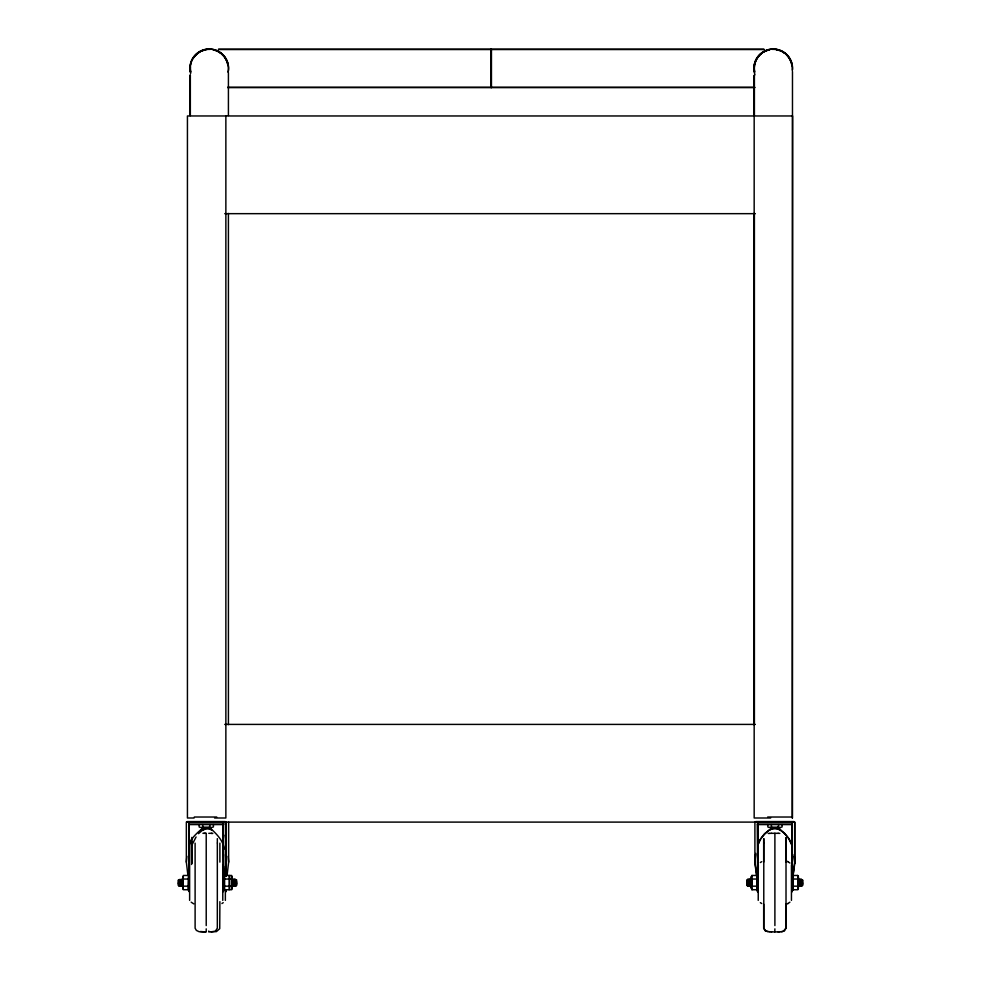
<?xml version="1.0" encoding="UTF-8"?>
<svg xmlns="http://www.w3.org/2000/svg" width="981" height="981" viewBox="0 0 981 981"><rect width="100%" height="100%" fill="white"/><g stroke="black" fill="none" stroke-linecap="round" stroke-linejoin="round"><path stroke-width="1.47" d="M188.818 891.288L188.818 822.103M189.21 891.766L189.21 822.103M223.19 824.58L223.582 880.227L223.19 822.103M223.582 891.288L223.19 871.704L223.19 891.766M225.777 891.68L225.777 890.147M225.777 875.788L226.17 871.704M226.17 890.147L226.17 891.288M757.418 891.68L757.418 890.147M757.504 891.288L757.504 822.103M757.81 890.147L757.896 891.288M757.896 891.766L757.896 822.103M791.79 891.766L791.863 822.103M792.182 891.68L792.182 890.147M792.256 891.288L791.863 871.704M792.256 875.628L792.256 822.103L791.863 832.268L791.863 825.009M792.035 864.163L792.256 822.103L792.256 824.175L757.504 824.175L757.896 875.788M178.444 881.122L178.456 880.509L178.677 884.089M747.117 881.122C747.301 880.484 747.632 889.509 747.117 882.606L747.289 885.733L747.632 879.123L748.037 886.113L748.221 885.169M801.955 880.08C802.25 877.848 802.299 890.785 802.556 882.606L802.274 884.703M235.918 880.803C236.2 875.457 236.286 891.754 236.544 882.606L236.127 885.573L235.992 884.703M802.446 885.267L802.421 884.703M181.669 883.538L181.902 881.661M182.957 882.606L182.441 885.745M748.172 883.538L748.675 879.086M748.405 881.661L748.123 884.421M751.446 883.538L751.9 878.964L751.311 887.952L752.047 889.742M751.679 881.661L751.36 886.235M181.62 884.421L181.816 883.538M181.767 881.661L181.951 880.779M749.349 881.661L749.582 880.031M749.41 883.538L749.03 886.235M749.545 880.779L749.079 886.113L748.895 885.169M178.947 883.366L179.229 881.122M179.18 881.833L178.898 884.089M182.221 883.366L182.54 880.509M182.454 881.833L182.172 884.089M747.62 883.366L747.865 881.833M750.894 883.366L751.262 880.031M180.909 880.031L180.504 886.235L180.222 885.169M181.583 885.169L181.767 884.421M181.804 880.779L181.988 878.964M182.944 880.031L182.54 886.235L182.392 885.169M748.307 880.779L748.393 879.454M748.074 885.169L748.27 884.421M750.257 885.169L750.673 878.964L750.171 886.113L750.134 885.169M751.581 880.779L751.667 879.454M751.544 884.421L751.213 886.235M181.215 881.833L181.583 879.638M181.277 883.366L180.847 885.463L181.546 879.736M236.544 881.122C236.36 879.221 236.458 888.528 235.943 884.089M747.583 884.089L747.767 883.366M747.718 881.833L748.074 880.509M748.993 881.122L748.724 885.169M750.98 881.833L751.36 879.638M751.041 883.366L750.759 885.169M751.961 881.122L751.679 885.169M802.323 884.089L802.556 880.411L802.556 881.122M228.647 822.103L228.647 862.103L227.114 874.978M756.694 876.058L754.904 863.28L755.493 854.512M794.659 822.103L794.659 862.103L793.126 874.978M179.045 884.089L178.616 885.733L178.444 882.606L178.726 884.703M179.082 881.122L179.265 880.509M179.94 884.703L180.455 879.736M182.356 881.122L182.589 880.031M182.319 884.089L181.988 885.573M182.944 884.089L182.957 885.463M747.755 881.122L748.135 879.736M747.718 884.089L747.485 885.169M749.043 880.509L748.577 885.169M749.717 884.703L750.269 879.638L749.582 885.573M751.581 884.703L751.949 879.736M751.937 884.089L751.9 885.573M798.068 884.261L798.068 880.95M179.449 886.113L180.038 879.454M179.866 879.454L179.167 885.745M180.308 886.113L180.811 879.454M181.853 880.031L182.221 879.454M181.73 885.169L181.448 886.235L181.301 885.169M182.797 879.724L182.957 879.086M232.264 886.113L232.19 879.123M232.595 885.169L232.46 886.235L232.129 884.421M233.539 885.169L233.306 885.745M233.686 885.169L233.552 886.235L232.853 878.964L233.417 885.169M234.68 886.113L234.631 885.169M234.778 885.169L234.496 886.235L234.128 880.779M235.538 886.113L235.869 885.169M749.435 880.031L749.717 878.964L749.901 880.779M798.608 885.169L798.326 886.235L798.043 882.606M799.552 885.169L799.319 885.745M799.699 885.169L799.552 886.235L799.27 885.169M800.692 886.113L800.643 885.169M800.778 885.169L800.496 886.235L800.091 880.031M801.551 886.113L801.869 885.169M178.996 884.703C178.383 887.425 178.922 877.235 179.045 880.08M187.874 874.978L186.341 862.103L186.844 856.278M755.787 853.372L755.014 862.103L756.866 876.34M186.341 862.103L186.341 822.103L794.782 822.103L794.782 863.28L792.979 876.058M179.131 880.509L179.413 879.638M179.903 885.169L180.406 880.031M182.27 884.703L182.135 885.573M747.681 884.703L747.436 885.463M748.895 880.509L749.263 880.031M750.956 884.703L750.808 885.573M181.681 885.745L181.448 885.169M231.982 879.454L232.19 879.724M234.226 880.031L234.091 878.964M235.82 885.745L235.403 884.421M749.484 879.454L749.754 880.779M798.203 879.724L798.043 879.086M798.779 879.454L799.147 880.031M799.196 880.779L799.012 878.964M798.559 885.745L798.056 880.031M800.557 885.745L800.104 878.964M801.833 885.745L801.134 879.454M188.045 889.742L188.487 876.425L188.045 875.469L183.361 875.469L182.932 888.786L183.361 889.742L188.892 889.742M229.125 889.742L229.125 875.469M751.311 885.696L751.875 889.742L756.731 889.742L757.173 876.425L756.731 875.469L751.875 875.469L751.605 878.081M751.483 877.247L752.047 875.469M751.483 887.952L751.605 887.131M798.068 878.081L798.068 876.425L798.203 888.786L798.068 887.131M792.955 889.742L797.798 889.742L798.24 888.786L798.362 877.247L797.639 875.469M224.6 889.742L231.626 889.742L232.19 887.952L231.626 875.469L224.6 875.469M191.884 845.107L196.077 836.977M757.896 845.107L760.459 839.184L764.518 833.666L769.288 830.134A9.638 9.577 7.6 0 1 779.601 829.816L784.444 833.077L788.614 838.35L791.839 845.266M233 885.573L232.718 884.703M235.232 885.463L234.68 881.122M747.89 879.736L748.221 880.509M799.061 885.463L798.681 884.089M189.161 845.266C191.197 837.284 197.721 832.685 203.288 827.51M757.847 845.266C759.87 837.284 766.406 832.685 771.973 827.51M198.505 833.666L204.882 828.099M789.913 902.164L787.939 903.538M223.227 902.667L221.927 903.538M760.361 862.532L761.747 861.661M783.365 931.288L785.891 928.198L785.891 904.114M787.24 903.893L788.013 903.538M213.417 824.592L213.417 826.934L211.638 827.498L200.099 827.363L199.143 826.934L199.143 824.592M782.102 824.592L782.102 826.934L780.312 827.498L768.785 827.363L767.829 826.934L767.829 824.592M782.887 931.484L779.723 931.827M781.489 931.729L784.432 930.895L786.014 928.198L786.014 843.145M768.184 833.47L769.95 833.372M211.16 931.827L215.379 931.153L217.328 928.198L217.328 843.145M203.827 833.372L205.47 833.31M769.84 833.372L771.593 833.31M778.08 931.901L779.846 931.827M202.92 833.31L206.218 833.249L206.218 925.586M771.483 833.31L778.191 833.31M771.483 931.901L778.191 931.901M218.493 49.185L763.978 49.185M218.481 49.541L763.991 49.541M227.727 87.26L754.745 87.26M227.715 87.616L754.757 87.616M224.735 213.662L755.296 213.662M224.735 724.407L755.296 724.407M194.287 817.026L216.74 817.026M767.682 817.026L791.728 817.026M194.115 817.995L187.432 817.995L187.432 115.966L792.599 115.966L792.207 817.995M214.557 817.995L225.863 817.995L225.863 115.966M770.661 817.995L754.168 817.995L754.168 115.966M187.15 821.575L225.287 821.575M755.824 821.575L793.972 821.575M187.015 821.87L225.409 821.87M755.701 821.87L794.095 821.87M757.896 823.439L757.896 830.073M188.818 824.58L223.582 824.58M757.504 824.58L792.256 824.58M202.65 827.498L209.149 827.486M771.324 827.498L777.823 827.486M792.955 875.469L797.798 875.469M183.361 879.037L188.045 879.037M224.6 879.037L231.626 879.037M756.731 879.037L752.047 879.037L751.446 878.081M793.273 879.037L797.798 879.037M183.361 886.174L188.045 886.174M224.6 886.174L231.626 886.174M756.731 886.174L752.047 886.174L751.851 885.169M793.273 886.174L797.798 886.174M212.068 833.31L208.769 833.323M778.08 833.31L779.846 833.372M769.84 931.827L771.593 931.901M205.47 931.901L200.455 931.509M769.95 931.827L765.854 931.043L763.782 928.198L763.782 843.145M211.16 833.372L212.816 833.47M768.184 931.729L765.241 930.895L763.672 928.198L763.672 904.114M787.24 861.306L788.013 861.661M193.76 903.893L191.16 902.164M787.939 861.661L789.913 863.035M761.747 903.538L760.361 902.667M777.982 827.093C783.463 832.967 790.404 837.799 792.292 846.296M209.309 827.093C215.599 833.36 222.969 839.466 224.244 849.031M778.656 828.663L779.601 829.816M801.587 879.638L801.869 880.509M799.417 879.638L799.785 881.833M798.865 885.573L798.73 884.703M798.043 885.463L798.056 884.089M235.133 885.463L234.631 880.509M234.042 885.463L233.441 879.736L233.956 884.703M232.178 885.463L231.994 883.366M801.244 879.086L801.649 885.745M750.269 886.235L749.987 885.169M802.237 885.463L801.955 884.089M802.09 885.463L802.004 884.703M800.545 879.736L801.06 884.703M799.454 879.736L800.104 885.573L799.723 883.366M235.624 879.736L235.955 881.833M234.729 880.031L234.778 880.509M178.812 885.463L178.53 884.764M751.311 886.113L751.078 885.169M235.084 879.086L235.366 880.779M800.594 880.031L801.097 885.169M798.411 880.031L798.644 881.122M235.673 880.031L236.041 883.366M232.546 880.031L232.681 881.833M232.399 880.031L232.816 884.089M232.914 885.169L232.632 883.366M794.156 856.278L794.659 862.103M228.144 856.278L228.647 862.103M748 885.745L747.792 882.152M235.133 879.454L235.501 883.538M235.636 885.745L235.268 881.661M234.545 885.745L234.079 880.031M801.735 880.509L801.918 881.122M798.46 880.509L798.779 883.366M794.193 854.512L794.782 863.28M225.507 854.512L226.096 863.28L225.336 872.011L223.276 880.116L223.582 822.103L223.582 824.175L188.818 824.175L189.21 875.788M801.771 881.122L802.053 883.366M802.102 884.089L801.82 881.833M798.828 884.089L798.546 881.833M235.906 883.366L236.09 884.089M799.233 884.421L799.417 885.169M748.626 880.031L748.81 880.779M188.892 824.763L189.21 830.073M799.049 880.779L799.233 881.661M799.184 883.538L799.38 884.421M799.098 881.661L799.331 883.538M232.141 881.661L232.227 883.538M191.516 840.95L191.638 864.163M802.556 879.638L802.556 885.573M798.362 876.425L798.362 888.786M793.273 875.248L793.273 889.963M792.856 875.248L792.856 889.963M792.476 71.539L792.476 817.995M791.79 842.471L791.79 864.482M791.446 864.813L791.446 900.386M786.014 837.884L786.014 842.887M785.891 837.884L785.891 842.887M785.891 843.145L785.891 862.127M778.534 824.592L778.534 826.934M774.892 833.249L774.892 925.586M774.892 928.86L774.782 931.95M771.397 824.592L771.397 826.934M763.782 838.62L763.782 842.887M763.672 838.62L763.672 842.887M763.672 843.145L763.672 862.127M758.313 864.899L758.227 900.386M757.896 824.763L757.896 864.04M757.295 876.634L757.295 888.565M754.904 822.103L754.904 863.28M754.401 75.353L754.401 115.5M754.401 213.453L754.401 724.64M754.058 75.329L754.058 115.5M754.058 213.453L754.058 724.64M751.483 876.425L751.483 888.786M751.311 876.425L751.311 879.516M747.117 879.638L747.117 885.573M491.444 49.185L491.444 87.616M491.027 49.185L491.027 87.616M236.544 879.638L236.544 885.573M232.19 876.425L232.19 888.786M229.689 876.425L229.689 888.786M228.414 72.68L228.414 115.5M228.414 213.453L228.414 724.64M226.17 822.103L226.17 876.082M225.777 822.103L225.777 875.972M225.777 890.993L225.777 891.766M225.36 866.26L225.36 875.984M225.36 889.595L225.36 900.386M224.6 875.248L224.6 889.963M224.171 875.248L224.171 889.963M222.773 864.813L222.773 900.386M219.891 843.145L219.891 862.127M219.891 901.649L219.732 928.688L216.384 931.619L208.769 931.95L208.769 931.006M217.328 838.62L217.328 842.887M209.848 824.592L209.848 826.934M206.218 928.86L206.218 931.95L199.106 931.705L196.372 930.405L195.109 928.198L195.109 843.145M202.711 824.592L202.711 826.934M191.81 837.394L191.81 863.403M191.405 839.196L191.405 864.482M190.339 75.047L190.339 115.55M189.995 75.059L189.995 115.55M189.627 864.813L189.627 900.386M189.21 824.763L189.21 864.04M188.622 876.634L188.622 878.228M188.622 879.516L188.622 885.696M188.622 886.971L188.622 888.565M182.797 876.425L182.797 888.786M178.444 879.638L178.444 885.573M201.399 829.816A9.638 9.577 -7.6 0 1 211.712 830.134M754.671 71.736A18.921 18.921 0 0 1 769.803 49.663M772.255 49.369A18.921 18.921 0 0 1 779.564 50.411M780.717 50.865A18.921 18.921 0 0 1 785.916 54.188M788.417 56.923A18.921 18.921 0 0 1 789.766 58.995M790.343 60.099A18.921 18.921 0 0 1 791.863 64.795M754.328 71.797A19.264 19.264 0 0 1 772.231 49.025A19.264 19.264 0 0 1 792.476 69.749M754.99 74.814A19.264 19.264 0 0 1 771.041 49.246A19.264 19.264 0 0 1 792.292 70.693M754.647 72.312A18.921 18.921 0 0 1 762.458 52.79M763.5 52.128A18.921 18.921 0 0 1 769.239 49.884M776.621 49.798A18.921 18.921 0 0 1 781.317 51.331M782.421 51.895A18.921 18.921 0 0 1 784.506 53.256M786.37 54.862A18.921 18.921 0 0 1 791.005 62.11M791.373 63.287A18.921 18.921 0 0 1 791.888 65.715M770.073 829.816A9.638 9.577 -7.6 0 1 780.398 830.134M190.694 72.177A18.921 18.921 0 0 1 191.638 61.227M192.129 60.099A18.921 18.921 0 0 1 210.216 49.369M213.883 49.921A18.921 18.921 0 0 1 217.365 51.196M218.469 51.76A18.921 18.921 0 0 1 220.541 53.121M221.51 53.894A18.921 18.921 0 0 1 227.935 65.568M190.657 73.477A19.264 19.264 0 0 1 208.34 49.013A19.264 19.264 0 0 1 228.144 71.797M190.375 71.932A19.264 19.264 0 0 1 209.542 49.136A19.264 19.264 0 0 1 228.168 72.386M190.719 71.871A18.921 18.921 0 0 1 190.449 66.941M193.711 57.707A18.921 18.921 0 0 1 200.05 51.895M201.154 51.331A18.921 18.921 0 0 1 205.838 49.798M213.22 49.884A18.921 18.921 0 0 1 215.612 50.558M216.764 51A18.921 18.921 0 0 1 223.693 56.089M224.453 57.057A18.921 18.921 0 0 1 227.911 64.93M203.275 830.134A9.638 9.577 7.6 0 1 211.087 828.786M223.582 834.99L223.19 839.932L223.582 834.99M792.256 834.99L791.863 839.932L792.256 834.99"/></g></svg>
